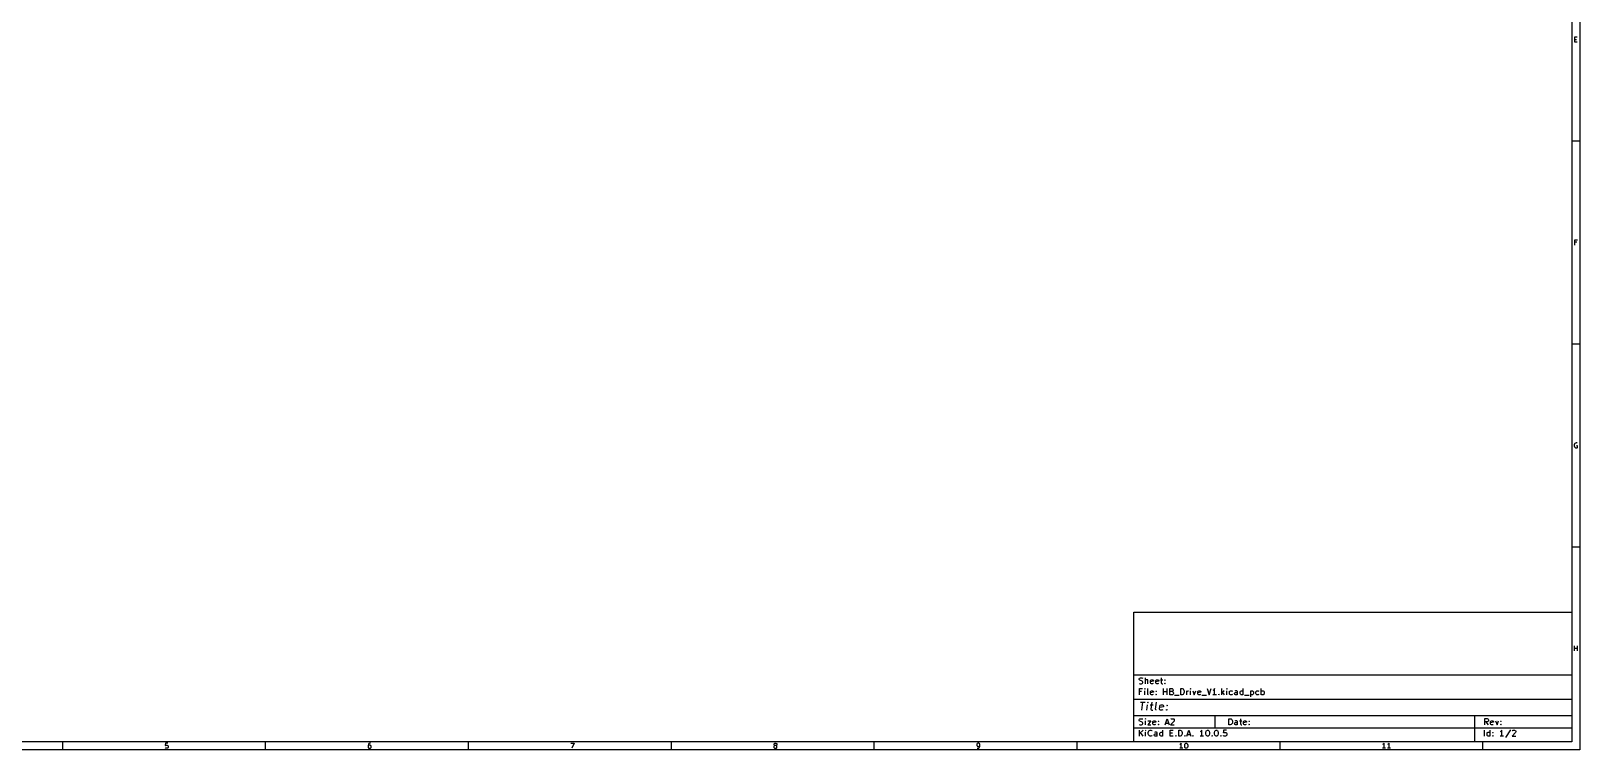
# Model space of a CAD drawing. Header units: inches. Extents: x 0.4 to 23, y -16.1 to -0.4.
# Drawn here: x 7.96 to 22.99, y -16.14 to -9.17 of the extents above; entities that cross this region are included whole.
import ezdxf

# ---------------------------------------------------------------- set-up
doc = ezdxf.new("R2010")
doc.units = ezdxf.units.IN
doc.header["$MEASUREMENT"] = 0

msp = doc.modelspace()

# ---------------------------------------------------------------- linework, layer by layer
at = {"layer": 'BLACK', "linetype": 'CONTINUOUS'}
for p, q in [((22.992, -0.394), (22.992, -16.141)), ((22.914, -0.472), (22.914, -16.063)), ((22.942, -9.275), (22.942, -9.224)), ((22.942, -9.224), (22.966, -9.224)), ((22.942, -9.249), (22.959, -9.249)), ((22.966, -9.275), (22.942, -9.275)), ((22.992, -10.236), (22.914, -10.236)), ((22.943, -11.244), (22.943, -11.193)), ((22.943, -11.193), (22.968, -11.193)), ((22.96, -11.217), (22.943, -11.217)), ((22.992, -12.205), (22.914, -12.205)), ((22.94, -13.173), (22.937, -13.183)), ((22.937, -13.183), (22.937, -13.19)), ((22.937, -13.19), (22.94, -13.2)), ((22.942, -13.168), (22.94, -13.173)), ((22.94, -13.2), (22.942, -13.205)), ((22.947, -13.164), (22.942, -13.168)), ((22.942, -13.205), (22.947, -13.21)), ((22.954, -13.161), (22.947, -13.164)), ((22.947, -13.21), (22.954, -13.212)), ((22.961, -13.161), (22.954, -13.161)), ((22.954, -13.212), (22.959, -13.212)), ((22.969, -13.19), (22.959, -13.19)), ((22.959, -13.212), (22.966, -13.21)), ((22.966, -13.164), (22.961, -13.161)), ((22.966, -13.21), (22.969, -13.207)), ((22.969, -13.207), (22.969, -13.19)), ((22.992, -14.173), (22.914, -14.173)), ((18.662, -14.803), (22.914, -14.803)), ((18.662, -16.063), (18.662, -14.803)), ((22.914, -14.803), (22.914, -16.063)), ((22.938, -15.181), (22.938, -15.13)), ((22.938, -15.154), (22.968, -15.154)), ((22.968, -15.181), (22.968, -15.13)), ((18.662, -15.413), (22.914, -15.413)), ((18.716, -15.451), (18.719, -15.446)), ((18.716, -15.457), (18.716, -15.451)), ((18.719, -15.462), (18.716, -15.457)), ((18.719, -15.446), (18.722, -15.443)), ((18.722, -15.465), (18.719, -15.462)), ((18.722, -15.443), (18.727, -15.44)), ((18.727, -15.468), (18.722, -15.465)), ((18.727, -15.44), (18.741, -15.44)), ((18.739, -15.471), (18.727, -15.468)), ((18.744, -15.474), (18.739, -15.471)), ((18.741, -15.44), (18.75, -15.443)), ((18.747, -15.477), (18.744, -15.474)), ((18.75, -15.482), (18.747, -15.477)), ((18.775, -15.499), (18.775, -15.44)), ((18.778, -15.462), (18.775, -15.465)), ((18.784, -15.46), (18.778, -15.462)), ((18.792, -15.46), (18.784, -15.46)), ((18.798, -15.462), (18.792, -15.46)), ((18.8, -15.468), (18.798, -15.462)), ((18.8, -15.499), (18.8, -15.468)), ((18.826, -15.468), (18.829, -15.462)), ((18.826, -15.491), (18.826, -15.468)), ((18.854, -15.474), (18.826, -15.479)), ((18.829, -15.462), (18.834, -15.46)), ((18.834, -15.46), (18.845, -15.46)), ((18.845, -15.46), (18.851, -15.462)), ((18.851, -15.462), (18.854, -15.468)), ((18.854, -15.468), (18.854, -15.474)), ((18.876, -15.468), (18.879, -15.462)), ((18.876, -15.491), (18.876, -15.468)), ((18.905, -15.474), (18.876, -15.479)), ((18.879, -15.462), (18.885, -15.46)), ((18.885, -15.46), (18.896, -15.46)), ((18.896, -15.46), (18.902, -15.462)), ((18.902, -15.462), (18.905, -15.468)), ((18.905, -15.468), (18.905, -15.474)), ((18.921, -15.46), (18.944, -15.46)), ((18.93, -15.44), (18.93, -15.491)), ((18.961, -15.465), (18.964, -15.462)), ((18.964, -15.468), (18.961, -15.465)), ((18.964, -15.462), (18.966, -15.465)), ((18.964, -15.462), (18.964, -15.468)), ((18.966, -15.465), (18.964, -15.468)), ((18.716, -15.496), (18.725, -15.499)), ((18.719, -15.605), (18.719, -15.546)), ((18.719, -15.546), (18.747, -15.546)), ((18.739, -15.574), (18.719, -15.574)), ((18.725, -15.499), (18.739, -15.499)), ((18.739, -15.499), (18.744, -15.496)), ((18.744, -15.496), (18.747, -15.493)), ((18.747, -15.493), (18.75, -15.488)), ((18.75, -15.488), (18.75, -15.482)), ((18.77, -15.546), (18.767, -15.549)), ((18.767, -15.549), (18.77, -15.552)), ((18.772, -15.549), (18.77, -15.546)), ((18.77, -15.546), (18.77, -15.552)), ((18.77, -15.552), (18.772, -15.549)), ((18.77, -15.605), (18.77, -15.566)), ((18.798, -15.597), (18.798, -15.546)), ((18.8, -15.603), (18.798, -15.597)), ((18.806, -15.605), (18.8, -15.603)), ((18.829, -15.496), (18.826, -15.491)), ((18.826, -15.574), (18.829, -15.569)), ((18.826, -15.597), (18.826, -15.574)), ((18.854, -15.58), (18.826, -15.586)), ((18.829, -15.603), (18.826, -15.597)), ((18.834, -15.499), (18.829, -15.496)), ((18.829, -15.569), (18.834, -15.566)), ((18.834, -15.605), (18.829, -15.603)), ((18.845, -15.499), (18.834, -15.499)), ((18.834, -15.566), (18.845, -15.566)), ((18.845, -15.605), (18.834, -15.605)), ((18.851, -15.496), (18.845, -15.499)), ((18.845, -15.566), (18.851, -15.569)), ((18.851, -15.603), (18.845, -15.605)), ((18.851, -15.569), (18.854, -15.574)), ((18.854, -15.574), (18.854, -15.58)), ((18.879, -15.496), (18.876, -15.491)), ((18.876, -15.572), (18.879, -15.569)), ((18.879, -15.574), (18.876, -15.572)), ((18.876, -15.603), (18.879, -15.6)), ((18.879, -15.605), (18.876, -15.603)), ((18.885, -15.499), (18.879, -15.496)), ((18.879, -15.569), (18.882, -15.572)), ((18.879, -15.569), (18.879, -15.574)), ((18.882, -15.572), (18.879, -15.574)), ((18.879, -15.6), (18.882, -15.603)), ((18.879, -15.6), (18.879, -15.605)), ((18.882, -15.603), (18.879, -15.605)), ((18.896, -15.499), (18.885, -15.499)), ((18.902, -15.496), (18.896, -15.499)), ((18.93, -15.491), (18.933, -15.496)), ((18.933, -15.496), (18.938, -15.499)), ((18.938, -15.499), (18.944, -15.499)), ((18.952, -15.605), (18.952, -15.546)), ((18.952, -15.574), (18.986, -15.574)), ((18.961, -15.496), (18.964, -15.493)), ((18.964, -15.499), (18.961, -15.496)), ((18.964, -15.493), (18.966, -15.496)), ((18.964, -15.493), (18.964, -15.499)), ((18.966, -15.496), (18.964, -15.499)), ((18.986, -15.605), (18.986, -15.546)), ((19.014, -15.605), (19.014, -15.546)), ((19.014, -15.546), (19.034, -15.546)), ((19.034, -15.574), (19.014, -15.574)), ((19.037, -15.605), (19.014, -15.605)), ((19.034, -15.546), (19.039, -15.549)), ((19.039, -15.572), (19.034, -15.574)), ((19.034, -15.574), (19.042, -15.577)), ((19.042, -15.603), (19.037, -15.605)), ((19.039, -15.549), (19.042, -15.552)), ((19.042, -15.569), (19.039, -15.572)), ((19.042, -15.552), (19.045, -15.558)), ((19.045, -15.563), (19.042, -15.569)), ((19.042, -15.577), (19.045, -15.58)), ((19.045, -15.6), (19.042, -15.603)), ((19.045, -15.558), (19.045, -15.563)), ((19.045, -15.58), (19.048, -15.586)), ((19.048, -15.594), (19.045, -15.6)), ((19.048, -15.586), (19.048, -15.594)), ((19.059, -15.611), (19.104, -15.611)), ((19.118, -15.605), (19.118, -15.546)), ((19.118, -15.546), (19.132, -15.546)), ((19.132, -15.605), (19.118, -15.605)), ((19.132, -15.546), (19.141, -15.549)), ((19.141, -15.603), (19.132, -15.605)), ((19.141, -15.549), (19.146, -15.555)), ((19.146, -15.597), (19.141, -15.603)), ((19.146, -15.555), (19.149, -15.56)), ((19.149, -15.591), (19.146, -15.597)), ((19.149, -15.56), (19.152, -15.572)), ((19.152, -15.58), (19.149, -15.591)), ((19.152, -15.572), (19.152, -15.58)), ((19.177, -15.605), (19.177, -15.566)), ((19.177, -15.577), (19.18, -15.572)), ((19.18, -15.572), (19.183, -15.569)), ((19.183, -15.569), (19.189, -15.566)), ((19.189, -15.566), (19.194, -15.566)), ((19.214, -15.546), (19.211, -15.549)), ((19.211, -15.549), (19.214, -15.552)), ((19.217, -15.549), (19.214, -15.546)), ((19.214, -15.546), (19.214, -15.552)), ((19.214, -15.552), (19.217, -15.549)), ((19.214, -15.605), (19.214, -15.566)), ((19.236, -15.566), (19.25, -15.605)), ((19.25, -15.605), (19.264, -15.566)), ((19.284, -15.574), (19.287, -15.569)), ((19.284, -15.597), (19.284, -15.574)), ((19.312, -15.58), (19.284, -15.586)), ((19.287, -15.603), (19.284, -15.597)), ((19.287, -15.569), (19.293, -15.566)), ((19.293, -15.605), (19.287, -15.603)), ((19.293, -15.566), (19.304, -15.566)), ((19.304, -15.605), (19.293, -15.605)), ((19.304, -15.566), (19.309, -15.569)), ((19.309, -15.603), (19.304, -15.605)), ((19.309, -15.569), (19.312, -15.574)), ((19.312, -15.574), (19.312, -15.58)), ((19.324, -15.611), (19.369, -15.611)), ((19.374, -15.546), (19.394, -15.605)), ((19.394, -15.605), (19.414, -15.546)), ((19.436, -15.56), (19.43, -15.563)), ((19.464, -15.605), (19.43, -15.605)), ((19.442, -15.555), (19.436, -15.56)), ((19.447, -15.546), (19.442, -15.555)), ((19.447, -15.605), (19.447, -15.546)), ((19.487, -15.603), (19.489, -15.6)), ((19.489, -15.605), (19.487, -15.603)), ((19.489, -15.6), (19.492, -15.603)), ((19.489, -15.6), (19.489, -15.605)), ((19.492, -15.603), (19.489, -15.605)), ((19.518, -15.605), (19.518, -15.546)), ((19.54, -15.566), (19.518, -15.588)), ((19.523, -15.583), (19.54, -15.605)), ((19.565, -15.546), (19.563, -15.549)), ((19.563, -15.549), (19.565, -15.552)), ((19.568, -15.549), (19.565, -15.546)), ((19.565, -15.546), (19.565, -15.552)), ((19.565, -15.552), (19.568, -15.549)), ((19.565, -15.605), (19.565, -15.566)), ((19.591, -15.577), (19.593, -15.572)), ((19.591, -15.594), (19.591, -15.577)), ((19.593, -15.6), (19.591, -15.594)), ((19.593, -15.572), (19.596, -15.569)), ((19.596, -15.603), (19.593, -15.6)), ((19.596, -15.569), (19.602, -15.566)), ((19.602, -15.605), (19.596, -15.603)), ((19.602, -15.566), (19.613, -15.566)), ((19.613, -15.605), (19.602, -15.605)), ((19.613, -15.566), (19.619, -15.569)), ((19.619, -15.603), (19.613, -15.605)), ((19.641, -15.591), (19.644, -15.586)), ((19.641, -15.597), (19.641, -15.591)), ((19.644, -15.603), (19.641, -15.597)), ((19.65, -15.566), (19.644, -15.569)), ((19.644, -15.586), (19.65, -15.583)), ((19.65, -15.605), (19.644, -15.603)), ((19.661, -15.566), (19.65, -15.566)), ((19.65, -15.583), (19.664, -15.583)), ((19.664, -15.605), (19.65, -15.605)), ((19.667, -15.569), (19.661, -15.566)), ((19.664, -15.583), (19.669, -15.58)), ((19.669, -15.603), (19.664, -15.605)), ((19.669, -15.574), (19.667, -15.569)), ((19.669, -15.605), (19.669, -15.574)), ((19.695, -15.577), (19.698, -15.572)), ((19.695, -15.594), (19.695, -15.577)), ((19.698, -15.6), (19.695, -15.594)), ((19.698, -15.572), (19.7, -15.569)), ((19.7, -15.603), (19.698, -15.6)), ((19.7, -15.569), (19.706, -15.566)), ((19.706, -15.605), (19.7, -15.603)), ((19.706, -15.566), (19.717, -15.566)), ((19.717, -15.605), (19.706, -15.605)), ((19.717, -15.566), (19.723, -15.569)), ((19.723, -15.603), (19.717, -15.605)), ((19.723, -15.605), (19.723, -15.546)), ((19.737, -15.611), (19.782, -15.611)), ((19.796, -15.566), (19.796, -15.625)), ((19.796, -15.569), (19.802, -15.566)), ((19.802, -15.605), (19.796, -15.603)), ((19.802, -15.566), (19.813, -15.566)), ((19.813, -15.605), (19.802, -15.605)), ((19.813, -15.566), (19.818, -15.569)), ((19.818, -15.603), (19.813, -15.605)), ((19.818, -15.569), (19.821, -15.572)), ((19.821, -15.6), (19.818, -15.603)), ((19.821, -15.572), (19.824, -15.577)), ((19.824, -15.594), (19.821, -15.6)), ((19.824, -15.577), (19.824, -15.594)), ((19.847, -15.577), (19.849, -15.572)), ((19.847, -15.594), (19.847, -15.577)), ((19.849, -15.6), (19.847, -15.594)), ((19.849, -15.572), (19.852, -15.569)), ((19.852, -15.603), (19.849, -15.6)), ((19.852, -15.569), (19.858, -15.566)), ((19.858, -15.605), (19.852, -15.603)), ((19.858, -15.566), (19.869, -15.566)), ((19.869, -15.605), (19.858, -15.605)), ((19.869, -15.566), (19.875, -15.569)), ((19.875, -15.603), (19.869, -15.605)), ((19.9, -15.605), (19.9, -15.546)), ((19.9, -15.569), (19.906, -15.566)), ((19.906, -15.605), (19.9, -15.603)), ((19.906, -15.566), (19.917, -15.566)), ((19.917, -15.605), (19.906, -15.605)), ((19.917, -15.566), (19.923, -15.569)), ((19.923, -15.603), (19.917, -15.605)), ((19.923, -15.569), (19.925, -15.572)), ((19.925, -15.6), (19.923, -15.603)), ((19.925, -15.572), (19.928, -15.577)), ((19.928, -15.594), (19.925, -15.6)), ((19.928, -15.577), (19.928, -15.594)), ((18.662, -15.649), (22.914, -15.649)), ((18.728, -15.677), (18.773, -15.677)), ((18.741, -15.756), (18.751, -15.677)), ((18.79, -15.756), (18.796, -15.703)), ((18.799, -15.677), (18.795, -15.681)), ((18.795, -15.681), (18.798, -15.684)), ((18.799, -15.677), (18.798, -15.684)), ((18.798, -15.684), (18.803, -15.681)), ((18.803, -15.681), (18.799, -15.677)), ((18.822, -15.703), (18.852, -15.703)), ((18.837, -15.677), (18.828, -15.744)), ((18.828, -15.744), (18.831, -15.752)), ((18.831, -15.752), (18.838, -15.756)), ((18.838, -15.756), (18.846, -15.756)), ((18.873, -15.744), (18.882, -15.677)), ((18.876, -15.752), (18.873, -15.744)), ((18.883, -15.756), (18.876, -15.752)), ((18.911, -15.744), (18.915, -15.714)), ((18.914, -15.752), (18.911, -15.744)), ((18.951, -15.722), (18.913, -15.729)), ((18.921, -15.756), (18.914, -15.752)), ((18.915, -15.714), (18.919, -15.707)), ((18.919, -15.707), (18.927, -15.703)), ((18.936, -15.756), (18.921, -15.756)), ((18.927, -15.703), (18.942, -15.703)), ((18.944, -15.752), (18.936, -15.756)), ((18.942, -15.703), (18.949, -15.707)), ((18.949, -15.707), (18.952, -15.714)), ((18.952, -15.714), (18.951, -15.722)), ((18.978, -15.752), (18.982, -15.748)), ((18.981, -15.756), (18.978, -15.752)), ((18.982, -15.748), (18.981, -15.756)), ((18.985, -15.752), (18.981, -15.756)), ((18.982, -15.748), (18.985, -15.752)), ((18.983, -15.711), (18.987, -15.707)), ((18.986, -15.714), (18.983, -15.711)), ((18.987, -15.707), (18.986, -15.714)), ((18.99, -15.711), (18.986, -15.714)), ((18.987, -15.707), (18.99, -15.711)), ((18.662, -15.807), (22.914, -15.807)), ((18.662, -15.925), (22.914, -15.925)), ((18.716, -15.849), (18.719, -15.843)), ((18.716, -15.854), (18.716, -15.849)), ((18.719, -15.86), (18.716, -15.854)), ((18.716, -15.894), (18.725, -15.897)), ((18.719, -15.843), (18.722, -15.84)), ((18.722, -15.863), (18.719, -15.86)), ((18.722, -15.84), (18.727, -15.838)), ((18.727, -15.866), (18.722, -15.863)), ((18.725, -15.897), (18.739, -15.897)), ((18.727, -15.838), (18.741, -15.838)), ((18.739, -15.869), (18.727, -15.866)), ((18.744, -15.871), (18.739, -15.869)), ((18.739, -15.897), (18.744, -15.894)), ((18.741, -15.838), (18.75, -15.84)), ((18.747, -15.874), (18.744, -15.871)), ((18.744, -15.894), (18.747, -15.891)), ((18.75, -15.88), (18.747, -15.874)), ((18.747, -15.891), (18.75, -15.885)), ((18.75, -15.885), (18.75, -15.88)), ((18.775, -15.838), (18.772, -15.84)), ((18.772, -15.84), (18.775, -15.843)), ((18.778, -15.84), (18.775, -15.838)), ((18.775, -15.838), (18.775, -15.843)), ((18.775, -15.843), (18.778, -15.84)), ((18.775, -15.897), (18.775, -15.857)), ((18.798, -15.857), (18.829, -15.857)), ((18.829, -15.857), (18.798, -15.897)), ((18.798, -15.897), (18.829, -15.897)), ((18.848, -15.866), (18.851, -15.86)), ((18.848, -15.888), (18.848, -15.866)), ((18.876, -15.871), (18.848, -15.877)), ((18.851, -15.894), (18.848, -15.888)), ((18.851, -15.86), (18.857, -15.857)), ((18.857, -15.897), (18.851, -15.894)), ((18.857, -15.857), (18.868, -15.857)), ((18.868, -15.897), (18.857, -15.897)), ((18.868, -15.857), (18.874, -15.86)), ((18.874, -15.894), (18.868, -15.897)), ((18.874, -15.86), (18.876, -15.866)), ((18.876, -15.866), (18.876, -15.871)), ((18.899, -15.863), (18.902, -15.86)), ((18.902, -15.866), (18.899, -15.863)), ((18.899, -15.894), (18.902, -15.891)), ((18.902, -15.897), (18.899, -15.894)), ((18.902, -15.86), (18.905, -15.863)), ((18.902, -15.86), (18.902, -15.866)), ((18.905, -15.863), (18.902, -15.866)), ((18.902, -15.891), (18.905, -15.894)), ((18.902, -15.891), (18.902, -15.897)), ((18.905, -15.894), (18.902, -15.897)), ((18.966, -15.897), (18.986, -15.838)), ((18.972, -15.88), (19, -15.88)), ((18.986, -15.838), (19.006, -15.897)), ((19.054, -15.863), (19.02, -15.897)), ((19.02, -15.897), (19.056, -15.897)), ((19.023, -15.843), (19.025, -15.84)), ((19.025, -15.84), (19.031, -15.838)), ((19.031, -15.838), (19.045, -15.838)), ((19.045, -15.838), (19.051, -15.84)), ((19.051, -15.84), (19.054, -15.843)), ((19.054, -15.843), (19.056, -15.849)), ((19.056, -15.854), (19.054, -15.863)), ((19.056, -15.849), (19.056, -15.854)), ((19.449, -15.807), (19.449, -15.925)), ((19.585, -15.897), (19.585, -15.838)), ((19.585, -15.838), (19.599, -15.838)), ((19.599, -15.897), (19.585, -15.897)), ((19.599, -15.838), (19.608, -15.84)), ((19.608, -15.894), (19.599, -15.897)), ((19.608, -15.84), (19.613, -15.846)), ((19.613, -15.888), (19.608, -15.894)), ((19.613, -15.846), (19.616, -15.852)), ((19.616, -15.883), (19.613, -15.888)), ((19.616, -15.852), (19.619, -15.863)), ((19.619, -15.871), (19.616, -15.883)), ((19.619, -15.863), (19.619, -15.871)), ((19.641, -15.883), (19.644, -15.877)), ((19.641, -15.888), (19.641, -15.883)), ((19.644, -15.894), (19.641, -15.888)), ((19.65, -15.857), (19.644, -15.86)), ((19.644, -15.877), (19.65, -15.874)), ((19.65, -15.897), (19.644, -15.894)), ((19.661, -15.857), (19.65, -15.857)), ((19.65, -15.874), (19.664, -15.874)), ((19.664, -15.897), (19.65, -15.897)), ((19.667, -15.86), (19.661, -15.857)), ((19.664, -15.874), (19.669, -15.871)), ((19.669, -15.894), (19.664, -15.897)), ((19.669, -15.866), (19.667, -15.86)), ((19.669, -15.897), (19.669, -15.866)), ((19.689, -15.857), (19.712, -15.857)), ((19.698, -15.838), (19.698, -15.888)), ((19.698, -15.888), (19.7, -15.894)), ((19.7, -15.894), (19.706, -15.897)), ((19.706, -15.897), (19.712, -15.897)), ((19.728, -15.866), (19.731, -15.86)), ((19.728, -15.888), (19.728, -15.866)), ((19.757, -15.871), (19.728, -15.877)), ((19.731, -15.894), (19.728, -15.888)), ((19.731, -15.86), (19.737, -15.857)), ((19.737, -15.897), (19.731, -15.894)), ((19.737, -15.857), (19.748, -15.857)), ((19.748, -15.897), (19.737, -15.897)), ((19.748, -15.857), (19.754, -15.86)), ((19.754, -15.894), (19.748, -15.897)), ((19.754, -15.86), (19.757, -15.866)), ((19.757, -15.866), (19.757, -15.871)), ((19.779, -15.863), (19.782, -15.86)), ((19.782, -15.866), (19.779, -15.863)), ((19.779, -15.894), (19.782, -15.891)), ((19.782, -15.897), (19.779, -15.894)), ((19.782, -15.86), (19.785, -15.863)), ((19.782, -15.86), (19.782, -15.866)), ((19.785, -15.863), (19.782, -15.866)), ((19.782, -15.891), (19.785, -15.894)), ((19.782, -15.891), (19.782, -15.897)), ((19.785, -15.894), (19.782, -15.897)), ((21.969, -15.807), (21.969, -16.063)), ((22.069, -15.896), (22.069, -15.837)), ((22.069, -15.837), (22.092, -15.837)), ((22.092, -15.868), (22.069, -15.868)), ((22.103, -15.896), (22.083, -15.868)), ((22.092, -15.837), (22.097, -15.84)), ((22.097, -15.865), (22.092, -15.868)), ((22.097, -15.84), (22.1, -15.843)), ((22.1, -15.863), (22.097, -15.865)), ((22.1, -15.843), (22.103, -15.849)), ((22.103, -15.857), (22.1, -15.863)), ((22.103, -15.849), (22.103, -15.857)), ((22.125, -15.865), (22.128, -15.86)), ((22.125, -15.888), (22.125, -15.865)), ((22.154, -15.871), (22.125, -15.877)), ((22.128, -15.894), (22.125, -15.888)), ((22.128, -15.86), (22.134, -15.857)), ((22.134, -15.896), (22.128, -15.894)), ((22.134, -15.857), (22.145, -15.857)), ((22.145, -15.896), (22.134, -15.896)), ((22.145, -15.857), (22.151, -15.86)), ((22.151, -15.894), (22.145, -15.896)), ((22.151, -15.86), (22.154, -15.865)), ((22.154, -15.865), (22.154, -15.871)), ((22.173, -15.857), (22.187, -15.896)), ((22.187, -15.896), (22.201, -15.857)), ((22.221, -15.863), (22.224, -15.86)), ((22.224, -15.865), (22.221, -15.863)), ((22.221, -15.894), (22.224, -15.891)), ((22.224, -15.896), (22.221, -15.894)), ((22.224, -15.86), (22.227, -15.863)), ((22.224, -15.86), (22.224, -15.865)), ((22.227, -15.863), (22.224, -15.865)), ((22.224, -15.891), (22.227, -15.894)), ((22.224, -15.891), (22.224, -15.896)), ((22.227, -15.894), (22.224, -15.896)), ((22.914, -16.063), (0.472, -16.063)), ((8.268, -16.063), (8.268, -16.141)), ((9.268, -16.074), (9.266, -16.098)), ((9.292, -16.074), (9.268, -16.074)), ((10.236, -16.063), (10.236, -16.141)), ((11.241, -16.079), (11.237, -16.086)), ((11.244, -16.077), (11.241, -16.079)), ((11.249, -16.074), (11.244, -16.077)), ((11.258, -16.074), (11.249, -16.074)), ((12.205, -16.063), (12.205, -16.141)), ((13.2, -16.074), (13.234, -16.074)), ((13.234, -16.074), (13.212, -16.125)), ((14.173, -16.063), (14.173, -16.141)), ((15.171, -16.084), (15.174, -16.079)), ((15.174, -16.079), (15.176, -16.077)), ((15.176, -16.077), (15.181, -16.074)), ((15.181, -16.074), (15.191, -16.074)), ((15.191, -16.074), (15.195, -16.077)), ((15.195, -16.077), (15.198, -16.079)), ((15.198, -16.079), (15.2, -16.084)), ((16.142, -16.063), (16.142, -16.141)), ((17.142, -16.079), (17.14, -16.084)), ((17.144, -16.077), (17.142, -16.079)), ((17.149, -16.074), (17.144, -16.077)), ((17.159, -16.074), (17.149, -16.074)), ((17.164, -16.077), (17.159, -16.074)), ((17.166, -16.079), (17.164, -16.077)), ((17.169, -16.084), (17.166, -16.079)), ((18.11, -16.063), (18.11, -16.141)), ((22.914, -16.063), (18.662, -16.063)), ((18.719, -16.007), (18.719, -15.948)), ((18.753, -15.948), (18.719, -15.982)), ((18.753, -16.007), (18.727, -15.973)), ((18.778, -15.948), (18.775, -15.951)), ((18.775, -15.951), (18.778, -15.953)), ((18.781, -15.951), (18.778, -15.948)), ((18.778, -15.948), (18.778, -15.953)), ((18.778, -15.953), (18.781, -15.951)), ((18.778, -16.007), (18.778, -15.968)), ((18.803, -15.973), (18.806, -15.962)), ((18.803, -15.982), (18.803, -15.973)), ((18.806, -15.993), (18.803, -15.982)), ((18.806, -15.962), (18.809, -15.956)), ((18.809, -15.998), (18.806, -15.993)), ((18.809, -15.956), (18.815, -15.951)), ((18.815, -16.004), (18.809, -15.998)), ((18.815, -15.951), (18.823, -15.948)), ((18.823, -16.007), (18.815, -16.004)), ((18.823, -15.948), (18.829, -15.948)), ((18.829, -16.007), (18.823, -16.007)), ((18.829, -15.948), (18.837, -15.951)), ((18.837, -16.004), (18.829, -16.007)), ((18.837, -15.951), (18.84, -15.953)), ((18.84, -16.001), (18.837, -16.004)), ((18.862, -15.993), (18.865, -15.987)), ((18.862, -15.998), (18.862, -15.993)), ((18.865, -16.004), (18.862, -15.998)), ((18.871, -15.968), (18.865, -15.97)), ((18.865, -15.987), (18.871, -15.984)), ((18.871, -16.007), (18.865, -16.004)), ((18.882, -15.968), (18.871, -15.968)), ((18.871, -15.984), (18.885, -15.984)), ((18.885, -16.007), (18.871, -16.007)), ((18.888, -15.97), (18.882, -15.968)), ((18.885, -15.984), (18.89, -15.982)), ((18.89, -16.004), (18.885, -16.007)), ((18.89, -15.976), (18.888, -15.97)), ((18.89, -16.007), (18.89, -15.976)), ((18.916, -15.979), (18.919, -15.973)), ((18.916, -15.996), (18.916, -15.979)), ((18.919, -16.001), (18.916, -15.996)), ((18.919, -15.973), (18.921, -15.97)), ((18.921, -16.004), (18.919, -16.001)), ((18.921, -15.97), (18.927, -15.968)), ((18.927, -16.007), (18.921, -16.004)), ((18.927, -15.968), (18.938, -15.968)), ((18.938, -16.007), (18.927, -16.007)), ((18.938, -15.968), (18.944, -15.97)), ((18.944, -16.004), (18.938, -16.007)), ((18.944, -16.007), (18.944, -15.948)), ((19.017, -16.007), (19.017, -15.948)), ((19.017, -15.948), (19.045, -15.948)), ((19.017, -15.976), (19.037, -15.976)), ((19.045, -16.007), (19.017, -16.007)), ((19.068, -16.004), (19.07, -16.001)), ((19.07, -16.007), (19.068, -16.004)), ((19.07, -16.001), (19.073, -16.004)), ((19.07, -16.001), (19.07, -16.007)), ((19.073, -16.004), (19.07, -16.007)), ((19.099, -16.007), (19.099, -15.948)), ((19.099, -15.948), (19.113, -15.948)), ((19.113, -16.007), (19.099, -16.007)), ((19.113, -15.948), (19.121, -15.951)), ((19.121, -16.004), (19.113, -16.007)), ((19.118, -16.081), (19.113, -16.086)), ((19.123, -16.074), (19.118, -16.081)), ((19.121, -15.951), (19.127, -15.956)), ((19.127, -15.998), (19.121, -16.004)), ((19.123, -16.125), (19.123, -16.074)), ((19.127, -15.956), (19.129, -15.962)), ((19.129, -15.993), (19.127, -15.998)), ((19.129, -15.962), (19.132, -15.973)), ((19.132, -15.982), (19.129, -15.993)), ((19.132, -15.973), (19.132, -15.982)), ((19.155, -16.004), (19.158, -16.001)), ((19.158, -16.007), (19.155, -16.004)), ((19.158, -16.001), (19.16, -16.004)), ((19.158, -16.001), (19.158, -16.007)), ((19.16, -16.004), (19.158, -16.007)), ((19.159, -16.084), (19.162, -16.079)), ((19.162, -16.079), (19.164, -16.077)), ((19.164, -16.077), (19.169, -16.074)), ((19.169, -16.074), (19.174, -16.074)), ((19.174, -16.074), (19.179, -16.077)), ((19.177, -16.007), (19.197, -15.948)), ((19.179, -16.077), (19.181, -16.079)), ((19.181, -16.079), (19.184, -16.084)), ((19.183, -15.99), (19.211, -15.99)), ((19.197, -15.948), (19.217, -16.007)), ((19.234, -16.004), (19.236, -16.001)), ((19.236, -16.007), (19.234, -16.004)), ((19.236, -16.001), (19.239, -16.004)), ((19.236, -16.001), (19.236, -16.007)), ((19.239, -16.004), (19.236, -16.007)), ((19.312, -15.962), (19.307, -15.965)), ((19.34, -16.007), (19.307, -16.007)), ((19.318, -15.956), (19.312, -15.962)), ((19.324, -15.948), (19.318, -15.956)), ((19.324, -16.007), (19.324, -15.948)), ((19.363, -15.97), (19.366, -15.959)), ((19.363, -15.984), (19.363, -15.97)), ((19.366, -15.996), (19.363, -15.984)), ((19.366, -15.959), (19.369, -15.953)), ((19.369, -16.001), (19.366, -15.996)), ((19.369, -15.953), (19.371, -15.951)), ((19.371, -16.004), (19.369, -16.001)), ((19.371, -15.951), (19.377, -15.948)), ((19.377, -16.007), (19.371, -16.004)), ((19.377, -15.948), (19.383, -15.948)), ((19.383, -16.007), (19.377, -16.007)), ((19.383, -15.948), (19.388, -15.951)), ((19.388, -16.004), (19.383, -16.007)), ((19.388, -15.951), (19.391, -15.953)), ((19.391, -16.001), (19.388, -16.004)), ((19.391, -15.953), (19.394, -15.959)), ((19.394, -15.996), (19.391, -16.001)), ((19.394, -15.959), (19.397, -15.97)), ((19.397, -15.984), (19.394, -15.996)), ((19.397, -15.97), (19.397, -15.984)), ((19.419, -16.004), (19.422, -16.001)), ((19.422, -16.007), (19.419, -16.004)), ((19.422, -16.001), (19.425, -16.004)), ((19.422, -16.001), (19.422, -16.007)), ((19.425, -16.004), (19.422, -16.007)), ((19.447, -15.97), (19.45, -15.959)), ((19.447, -15.984), (19.447, -15.97)), ((19.45, -15.996), (19.447, -15.984)), ((19.45, -15.959), (19.453, -15.953)), ((19.453, -16.001), (19.45, -15.996)), ((19.453, -15.953), (19.456, -15.951)), ((19.456, -16.004), (19.453, -16.001)), ((19.456, -15.951), (19.461, -15.948)), ((19.461, -16.007), (19.456, -16.004)), ((19.461, -15.948), (19.467, -15.948)), ((19.467, -16.007), (19.461, -16.007)), ((19.467, -15.948), (19.473, -15.951)), ((19.473, -16.004), (19.467, -16.007)), ((19.473, -15.951), (19.475, -15.953)), ((19.475, -16.001), (19.473, -16.004)), ((19.475, -15.953), (19.478, -15.959)), ((19.478, -15.996), (19.475, -16.001)), ((19.478, -15.959), (19.481, -15.97)), ((19.481, -15.984), (19.478, -15.996)), ((19.481, -15.97), (19.481, -15.984)), ((19.503, -16.004), (19.506, -16.001)), ((19.506, -16.007), (19.503, -16.004)), ((19.506, -16.001), (19.509, -16.004)), ((19.506, -16.001), (19.506, -16.007)), ((19.509, -16.004), (19.506, -16.007)), ((19.534, -15.948), (19.532, -15.976)), ((19.532, -15.976), (19.534, -15.973)), ((19.534, -16.004), (19.532, -16.001)), ((19.563, -15.948), (19.534, -15.948)), ((19.534, -15.973), (19.54, -15.97)), ((19.54, -16.007), (19.534, -16.004)), ((19.54, -15.97), (19.554, -15.97)), ((19.554, -16.007), (19.54, -16.007)), ((19.554, -15.97), (19.56, -15.973)), ((19.56, -16.004), (19.554, -16.007)), ((19.56, -15.973), (19.563, -15.976)), ((19.563, -16.001), (19.56, -16.004)), ((19.563, -15.976), (19.565, -15.982)), ((19.565, -15.996), (19.563, -16.001)), ((19.565, -15.982), (19.565, -15.996)), ((20.079, -16.063), (20.079, -16.141)), ((21.086, -16.081), (21.082, -16.086)), ((21.091, -16.074), (21.086, -16.081)), ((21.091, -16.125), (21.091, -16.074)), ((21.135, -16.081), (21.13, -16.086)), ((21.14, -16.074), (21.135, -16.081)), ((21.14, -16.125), (21.14, -16.074)), ((22.047, -16.063), (22.047, -16.141)), ((22.065, -16.007), (22.065, -15.948)), ((22.091, -15.979), (22.093, -15.973)), ((22.091, -15.996), (22.091, -15.979)), ((22.093, -16.001), (22.091, -15.996)), ((22.093, -15.973), (22.096, -15.97)), ((22.096, -16.004), (22.093, -16.001)), ((22.096, -15.97), (22.102, -15.968)), ((22.102, -16.007), (22.096, -16.004)), ((22.102, -15.968), (22.113, -15.968)), ((22.113, -16.007), (22.102, -16.007)), ((22.113, -15.968), (22.119, -15.97)), ((22.119, -16.004), (22.113, -16.007)), ((22.119, -16.007), (22.119, -15.948)), ((22.144, -15.973), (22.147, -15.97)), ((22.147, -15.976), (22.144, -15.973)), ((22.144, -16.004), (22.147, -16.001)), ((22.147, -16.007), (22.144, -16.004)), ((22.147, -15.97), (22.15, -15.973)), ((22.147, -15.97), (22.147, -15.976)), ((22.15, -15.973), (22.147, -15.976)), ((22.147, -16.001), (22.15, -16.004)), ((22.147, -16.001), (22.147, -16.007)), ((22.15, -16.004), (22.147, -16.007)), ((22.223, -15.962), (22.217, -15.965)), ((22.251, -16.007), (22.217, -16.007)), ((22.228, -15.956), (22.223, -15.962)), ((22.234, -15.948), (22.228, -15.956)), ((22.234, -16.007), (22.234, -15.948)), ((22.318, -15.945), (22.268, -16.021)), ((22.366, -15.973), (22.333, -16.007)), ((22.333, -16.007), (22.369, -16.007)), ((22.335, -15.953), (22.338, -15.951)), ((22.338, -15.951), (22.344, -15.948)), ((22.344, -15.948), (22.358, -15.948)), ((22.358, -15.948), (22.363, -15.951)), ((22.363, -15.951), (22.366, -15.953)), ((22.366, -15.953), (22.369, -15.959)), ((22.369, -15.965), (22.366, -15.973)), ((22.369, -15.959), (22.369, -15.965)), ((22.992, -16.141), (0.394, -16.141)), ((9.266, -16.098), (9.268, -16.096)), ((9.268, -16.123), (9.266, -16.12)), ((9.268, -16.096), (9.273, -16.094)), ((9.273, -16.125), (9.268, -16.123)), ((9.273, -16.094), (9.285, -16.094)), ((9.285, -16.125), (9.273, -16.125)), ((9.285, -16.094), (9.29, -16.096)), ((9.29, -16.123), (9.285, -16.125)), ((9.29, -16.096), (9.292, -16.098)), ((9.292, -16.12), (9.29, -16.123)), ((9.292, -16.098), (9.295, -16.103)), ((9.295, -16.116), (9.292, -16.12)), ((9.295, -16.103), (9.295, -16.116)), ((11.237, -16.086), (11.234, -16.096)), ((11.234, -16.096), (11.234, -16.116)), ((11.237, -16.098), (11.234, -16.103)), ((11.234, -16.116), (11.237, -16.12)), ((11.239, -16.096), (11.237, -16.098)), ((11.237, -16.12), (11.239, -16.123)), ((11.244, -16.094), (11.239, -16.096)), ((11.239, -16.123), (11.244, -16.125)), ((11.254, -16.094), (11.244, -16.094)), ((11.244, -16.125), (11.254, -16.125)), ((11.258, -16.096), (11.254, -16.094)), ((11.254, -16.125), (11.258, -16.123)), ((11.261, -16.098), (11.258, -16.096)), ((11.258, -16.123), (11.261, -16.12)), ((11.263, -16.103), (11.261, -16.098)), ((11.261, -16.12), (11.263, -16.116)), ((11.263, -16.116), (11.263, -16.103)), ((15.171, -16.086), (15.171, -16.084)), ((15.174, -16.091), (15.171, -16.086)), ((15.174, -16.101), (15.171, -16.106)), ((15.171, -16.106), (15.171, -16.116)), ((15.171, -16.116), (15.174, -16.12)), ((15.176, -16.094), (15.174, -16.091)), ((15.176, -16.098), (15.174, -16.101)), ((15.174, -16.12), (15.176, -16.123)), ((15.181, -16.096), (15.176, -16.094)), ((15.181, -16.096), (15.176, -16.098)), ((15.176, -16.123), (15.181, -16.125)), ((15.191, -16.096), (15.181, -16.096)), ((15.181, -16.125), (15.191, -16.125)), ((15.195, -16.094), (15.191, -16.096)), ((15.195, -16.098), (15.191, -16.096)), ((15.191, -16.125), (15.195, -16.123)), ((15.198, -16.091), (15.195, -16.094)), ((15.198, -16.101), (15.195, -16.098)), ((15.195, -16.123), (15.198, -16.12)), ((15.2, -16.086), (15.198, -16.091)), ((15.2, -16.106), (15.198, -16.101)), ((15.198, -16.12), (15.2, -16.116)), ((15.2, -16.084), (15.2, -16.086)), ((15.2, -16.116), (15.2, -16.106)), ((17.14, -16.084), (17.14, -16.096)), ((17.14, -16.096), (17.142, -16.101)), ((17.142, -16.101), (17.144, -16.103)), ((17.144, -16.103), (17.149, -16.106)), ((17.144, -16.125), (17.154, -16.125)), ((17.149, -16.106), (17.159, -16.106)), ((17.154, -16.125), (17.159, -16.123)), ((17.159, -16.106), (17.164, -16.103)), ((17.159, -16.123), (17.162, -16.12)), ((17.162, -16.12), (17.166, -16.113)), ((17.164, -16.103), (17.166, -16.101)), ((17.166, -16.101), (17.169, -16.096)), ((17.166, -16.113), (17.169, -16.103)), ((17.169, -16.103), (17.169, -16.084)), ((19.113, -16.086), (19.108, -16.089)), ((19.137, -16.125), (19.108, -16.125)), ((19.157, -16.094), (19.159, -16.084)), ((19.157, -16.106), (19.157, -16.094)), ((19.159, -16.116), (19.157, -16.106)), ((19.162, -16.12), (19.159, -16.116)), ((19.164, -16.123), (19.162, -16.12)), ((19.169, -16.125), (19.164, -16.123)), ((19.174, -16.125), (19.169, -16.125)), ((19.179, -16.123), (19.174, -16.125)), ((19.181, -16.12), (19.179, -16.123)), ((19.184, -16.116), (19.181, -16.12)), ((19.184, -16.084), (19.186, -16.094)), ((19.186, -16.106), (19.184, -16.116)), ((19.186, -16.094), (19.186, -16.106)), ((21.082, -16.086), (21.077, -16.089)), ((21.106, -16.125), (21.077, -16.125)), ((21.13, -16.086), (21.125, -16.089)), ((21.155, -16.125), (21.125, -16.125))]:
    msp.add_line(p, q, dxfattribs=at)

doc.saveas('drawing.dxf')
